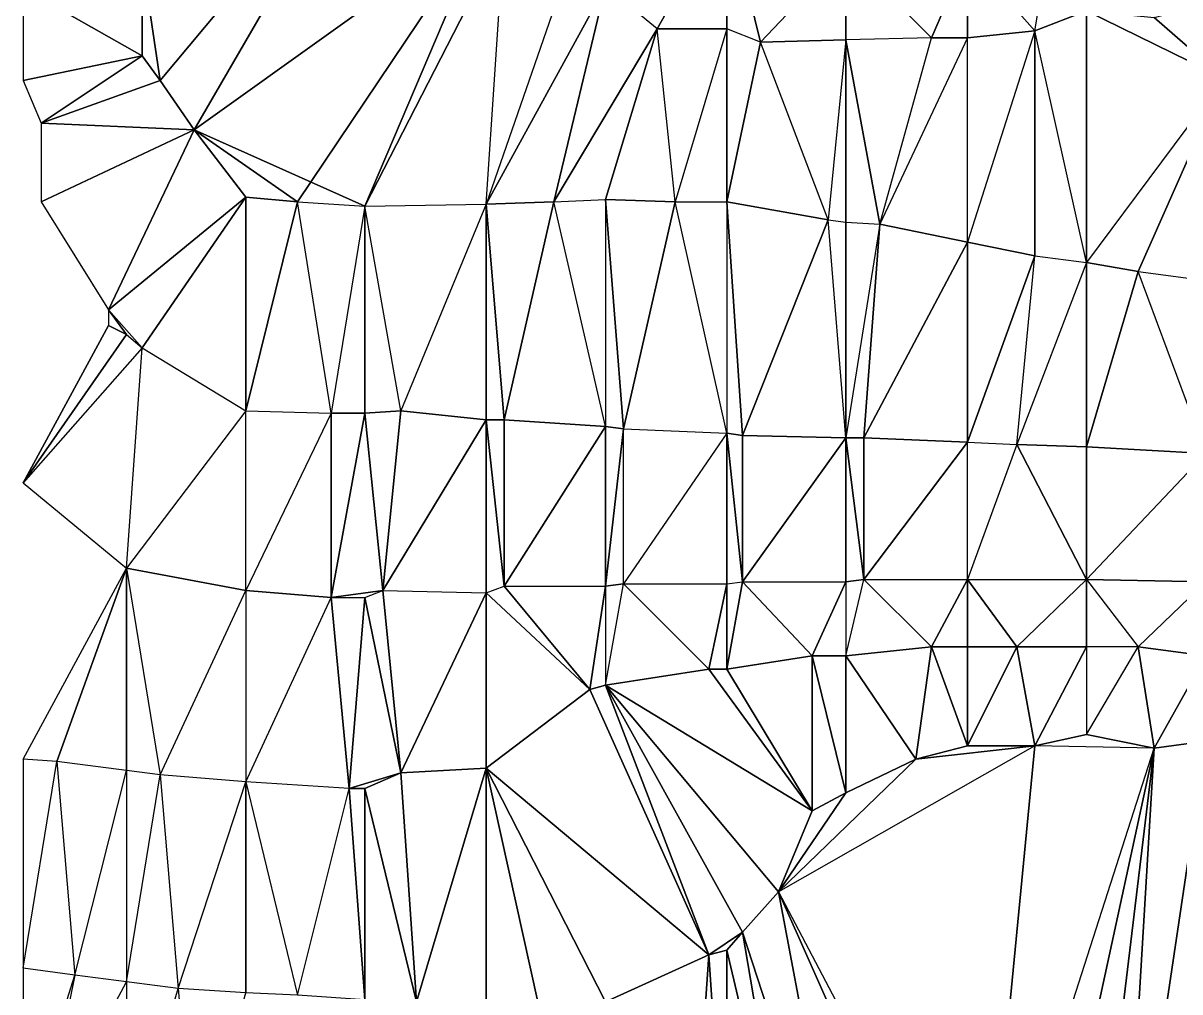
# Model space of a CAD drawing. Header units: metres. Extents: x 121.06818 to 121.07159, y 3.17836 to 3.18313.
# Drawn here: x 121.068184 to 121.068698, y 3.180448 to 3.18088 of the extents above; entities that cross this region are included whole.
import ezdxf

# ---------------------------------------------------------------- set-up
doc = ezdxf.new("R2010")
doc.units = ezdxf.units.M

msp = doc.modelspace()

# ---------------------------------------------------------------- linework, layer by layer
at = {"layer": 'DELAUNEY11143', "color": 252}
msp.add_3dface([(121.068718, 3.180296, 0.01017), (121.068672, 3.180304, 0.01017), (121.06871, 3.18056, 0.01018)], dxfattribs=at)
at = {"layer": 'DELAUNEY11219', "color": 252}
msp.add_3dface([(121.068634, 3.180312, 0.01017), (121.068611, 3.18032, 0.01017), (121.068687, 3.180557, 0.01018)], dxfattribs=at)
at = {"layer": 'DELAUNEY11289', "color": 252}
msp.add_3dface([(121.068596, 3.180322, 0.01017), (121.06855, 3.180334, 0.01017), (121.06852, 3.180493, 0.01018)], dxfattribs=at)
at = {"layer": 'DELAUNEY11299', "color": 252}
msp.add_3dface([(121.06855, 3.180334, 0.01017), (121.068527, 3.18034, 0.01017), (121.068504, 3.180475, 0.01018)], dxfattribs=at)
at = {"layer": 'DELAUNEY11346', "color": 252}
msp.add_3dface([(121.068527, 3.18034, 0.01017), (121.068497, 3.180345, 0.01017), (121.068497, 3.180467, 0.01018)], dxfattribs=at)
at = {"layer": 'DELAUNEY11347', "color": 252}
msp.add_3dface([(121.068657, 3.180307, 0.01017), (121.068634, 3.180312, 0.01017), (121.068687, 3.180557, 0.01018)], dxfattribs=at)
at = {"layer": 'DELAUNEY11360', "color": 252}
msp.add_3dface([(121.068497, 3.180345, 0.01017), (121.068481, 3.180348, 0.01017), (121.068489, 3.180465, 0.01018)], dxfattribs=at)
at = {"layer": 'DELAUNEY11361', "color": 252}
msp.add_3dface([(121.068672, 3.180304, 0.01017), (121.068657, 3.180307, 0.01017), (121.068687, 3.180557, 0.01018)], dxfattribs=at)
at = {"layer": 'DELAUNEY11550', "color": 252}
msp.add_3dface([(121.06826, 3.180366, 0.01017), (121.06823, 3.180371, 0.01017), (121.068253, 3.18045, 0.01018)], dxfattribs=at)
at = {"layer": 'DELAUNEY11612', "color": 252}
msp.add_3dface([(121.06823, 3.180371, 0.01017), (121.068192, 3.180382, 0.01017), (121.06823, 3.180453, 0.01018)], dxfattribs=at)
at = {"layer": 'DELAUNEY11626', "color": 252}
msp.add_3dface([(121.068192, 3.180382, 0.01017), (121.068184, 3.180383, 0.01017), (121.068207, 3.180456, 0.01018)], dxfattribs=at)
at = {"layer": 'DELAUNEY11739', "color": 252}
msp.add_3dface([(121.068611, 3.18032, 0.01017), (121.068596, 3.180322, 0.01017), (121.06852, 3.180493, 0.01018)], dxfattribs=at)
at = {"layer": 'DELAUNEY11809', "color": 252}
msp.add_3dface([(121.068481, 3.180348, 0.01017), (121.068443, 3.180444, 0.01018), (121.068489, 3.180465, 0.01018)], dxfattribs=at)
at = {"layer": 'DELAUNEY11828', "color": 252}
msp.add_3dface([(121.068443, 3.180444, 0.01018), (121.068413, 3.180444, 0.01018), (121.06839, 3.180548, 0.01019)], dxfattribs=at)
at = {"layer": 'DELAUNEY11848', "color": 252}
msp.add_3dface([(121.06839, 3.180443, 0.01018), (121.068359, 3.180444, 0.01018), (121.06839, 3.180548, 0.01019)], dxfattribs=at)
at = {"layer": 'DELAUNEY11849', "color": 252}
msp.add_3dface([(121.068413, 3.180444, 0.01018), (121.06839, 3.180443, 0.01018), (121.06839, 3.180548, 0.01019)], dxfattribs=at)
at = {"layer": 'DELAUNEY11866', "color": 252}
msp.add_3dface([(121.06826, 3.180366, 0.01017), (121.068283, 3.180448, 0.01018), (121.068253, 3.18045, 0.01018)], dxfattribs=at)
at = {"layer": 'DELAUNEY11867', "color": 252}
msp.add_3dface([(121.068336, 3.180445, 0.01018), (121.068306, 3.180447, 0.01018), (121.068329, 3.180539, 0.01019)], dxfattribs=at)
at = {"layer": 'DELAUNEY11868', "color": 252}
msp.add_3dface([(121.068359, 3.180444, 0.01018), (121.068336, 3.180445, 0.01018), (121.068336, 3.180539, 0.01019)], dxfattribs=at)
at = {"layer": 'DELAUNEY11869', "color": 252}
msp.add_3dface([(121.068497, 3.180345, 0.01017), (121.068489, 3.180465, 0.01018), (121.068497, 3.180467, 0.01018)], dxfattribs=at)
at = {"layer": 'DELAUNEY11870', "color": 252}
msp.add_3dface([(121.068527, 3.18034, 0.01017), (121.068497, 3.180467, 0.01018), (121.068504, 3.180475, 0.01018)], dxfattribs=at)
at = {"layer": 'DELAUNEY11889', "color": 252}
msp.add_3dface([(121.06823, 3.180371, 0.01017), (121.068253, 3.18045, 0.01018), (121.06823, 3.180453, 0.01018)], dxfattribs=at)
at = {"layer": 'DELAUNEY11890', "color": 252}
msp.add_3dface([(121.068306, 3.180447, 0.01018), (121.068283, 3.180448, 0.01018), (121.068283, 3.180542, 0.01019)], dxfattribs=at)
at = {"layer": 'DELAUNEY11891', "color": 252}
msp.add_3dface([(121.068489, 3.180465, 0.01018), (121.068443, 3.180444, 0.01018), (121.06839, 3.180548, 0.01019)], dxfattribs=at)
at = {"layer": 'DELAUNEY11892', "color": 252}
msp.add_3dface([(121.068497, 3.180467, 0.01018), (121.068489, 3.180465, 0.01018), (121.068504, 3.180475, 0.01018)], dxfattribs=at)
at = {"layer": 'DELAUNEY11908', "color": 252}
msp.add_3dface([(121.068283, 3.180448, 0.01018), (121.068253, 3.18045, 0.01018), (121.068283, 3.180542, 0.01019)], dxfattribs=at)
at = {"layer": 'DELAUNEY11924', "color": 252}
msp.add_3dface([(121.068192, 3.180382, 0.01017), (121.06823, 3.180453, 0.01018), (121.068207, 3.180456, 0.01018)], dxfattribs=at)
at = {"layer": 'DELAUNEY11935', "color": 252}
msp.add_3dface([(121.068253, 3.18045, 0.01018), (121.06823, 3.180453, 0.01018), (121.068245, 3.180545, 0.01019)], dxfattribs=at)
at = {"layer": 'DELAUNEY11936', "color": 252}
msp.add_3dface([(121.06855, 3.180334, 0.01017), (121.068504, 3.180475, 0.01018), (121.06852, 3.180493, 0.01018)], dxfattribs=at)
at = {"layer": 'DELAUNEY11949', "color": 252}
msp.add_3dface([(121.06823, 3.180453, 0.01018), (121.068207, 3.180456, 0.01018), (121.06823, 3.180547, 0.01019)], dxfattribs=at)
at = {"layer": 'DELAUNEY11963', "color": 252}
msp.add_3dface([(121.068184, 3.180383, 0.01017), (121.068207, 3.180456, 0.01018), (121.068184, 3.180459, 0.01018)], dxfattribs=at)
at = {"layer": 'DELAUNEY11995', "color": 252}
msp.add_3dface([(121.068207, 3.180456, 0.01018), (121.068184, 3.180459, 0.01018), (121.068199, 3.180551, 0.01019)], dxfattribs=at)
at = {"layer": 'DELAUNEY11996', "color": 252}
msp.add_3dface([(121.06852, 3.180493, 0.01018), (121.068504, 3.180475, 0.01018), (121.068443, 3.180585, 0.01019)], dxfattribs=at)
at = {"layer": 'DELAUNEY12016', "color": 252}
msp.add_3dface([(121.068672, 3.180304, 0.01017), (121.068687, 3.180557, 0.01018), (121.06871, 3.18056, 0.01018)], dxfattribs=at)
at = {"layer": 'DELAUNEY12028', "color": 252}
msp.add_3dface([(121.06871, 3.18056, 0.01018), (121.068687, 3.180557, 0.01018), (121.06871, 3.180598, 0.01019)], dxfattribs=at)
at = {"layer": 'DELAUNEY12043', "color": 252}
msp.add_3dface([(121.068611, 3.18032, 0.01017), (121.068687, 3.180557, 0.01018), (121.068634, 3.180558, 0.01018)], dxfattribs=at)
at = {"layer": 'DELAUNEY12060', "color": 252}
msp.add_3dface([(121.068611, 3.18032, 0.01017), (121.068634, 3.180558, 0.01018), (121.06852, 3.180493, 0.01018)], dxfattribs=at)
at = {"layer": 'DELAUNEY12070', "color": 252}
msp.add_3dface([(121.068687, 3.180557, 0.01018), (121.068634, 3.180558, 0.01018), (121.068657, 3.180563, 0.01018)], dxfattribs=at)
at = {"layer": 'DELAUNEY12083', "color": 252}
msp.add_3dface([(121.068634, 3.180558, 0.01018), (121.06852, 3.180493, 0.01018), (121.068581, 3.180552, 0.01018)], dxfattribs=at)
at = {"layer": 'DELAUNEY12147', "color": 252}
msp.add_3dface([(121.068581, 3.180552, 0.01018), (121.06852, 3.180493, 0.01018), (121.06855, 3.180537, 0.01018)], dxfattribs=at)
at = {"layer": 'DELAUNEY12160', "color": 252}
msp.add_3dface([(121.068634, 3.180558, 0.01018), (121.068581, 3.180552, 0.01018), (121.068604, 3.180558, 0.01018)], dxfattribs=at)
at = {"layer": 'DELAUNEY12179', "color": 252}
msp.add_3dface([(121.068604, 3.180558, 0.01018), (121.068581, 3.180552, 0.01018), (121.068588, 3.180602, 0.01019)], dxfattribs=at)
at = {"layer": 'DELAUNEY12199', "color": 252}
msp.add_3dface([(121.068634, 3.180558, 0.01018), (121.068604, 3.180558, 0.01018), (121.068626, 3.180602, 0.01019)], dxfattribs=at)
at = {"layer": 'DELAUNEY12257', "color": 252}
msp.add_3dface([(121.06855, 3.180537, 0.01018), (121.06852, 3.180493, 0.01018), (121.068535, 3.180529, 0.01018)], dxfattribs=at)
at = {"layer": 'DELAUNEY12272', "color": 252}
msp.add_3dface([(121.068581, 3.180552, 0.01018), (121.06855, 3.180537, 0.01018), (121.06855, 3.180598, 0.01019)], dxfattribs=at)
at = {"layer": 'DELAUNEY12313', "color": 252}
msp.add_3dface([(121.068504, 3.180475, 0.01018), (121.068489, 3.180465, 0.01018), (121.068443, 3.180585, 0.01019)], dxfattribs=at)
at = {"layer": 'DELAUNEY12367', "color": 252}
msp.add_3dface([(121.068306, 3.180447, 0.01018), (121.068329, 3.180539, 0.01019), (121.068283, 3.180542, 0.01019)], dxfattribs=at)
at = {"layer": 'DELAUNEY12368', "color": 252}
msp.add_3dface([(121.068336, 3.180445, 0.01018), (121.068329, 3.180539, 0.01019), (121.068336, 3.180539, 0.01019)], dxfattribs=at)
at = {"layer": 'DELAUNEY12369', "color": 252}
msp.add_3dface([(121.068359, 3.180444, 0.01018), (121.068336, 3.180539, 0.01019), (121.068352, 3.180546, 0.01019)], dxfattribs=at)
at = {"layer": 'DELAUNEY12378', "color": 252}
msp.add_3dface([(121.068336, 3.180539, 0.01019), (121.068329, 3.180539, 0.01019), (121.068352, 3.180546, 0.01019)], dxfattribs=at)
at = {"layer": 'DELAUNEY12388', "color": 252}
msp.add_3dface([(121.068253, 3.18045, 0.01018), (121.068283, 3.180542, 0.01019), (121.068245, 3.180545, 0.01019)], dxfattribs=at)
at = {"layer": 'DELAUNEY12389', "color": 252}
msp.add_3dface([(121.068359, 3.180444, 0.01018), (121.068352, 3.180546, 0.01019), (121.06839, 3.180548, 0.01019)], dxfattribs=at)
at = {"layer": 'DELAUNEY12390', "color": 252}
msp.add_3dface([(121.068535, 3.180529, 0.01018), (121.06852, 3.180493, 0.01018), (121.068443, 3.180585, 0.01019)], dxfattribs=at)
at = {"layer": 'DELAUNEY12404', "color": 252}
msp.add_3dface([(121.06823, 3.180453, 0.01018), (121.068245, 3.180545, 0.01019), (121.06823, 3.180547, 0.01019)], dxfattribs=at)
at = {"layer": 'DELAUNEY12405', "color": 252}
msp.add_3dface([(121.068329, 3.180539, 0.01019), (121.068283, 3.180542, 0.01019), (121.068321, 3.180624, 0.0102)], dxfattribs=at)
at = {"layer": 'DELAUNEY12406', "color": 252}
msp.add_3dface([(121.06839, 3.180548, 0.01019), (121.068352, 3.180546, 0.01019), (121.06839, 3.180626, 0.0102)], dxfattribs=at)
at = {"layer": 'DELAUNEY12407', "color": 252}
msp.add_3dface([(121.06855, 3.180537, 0.01018), (121.068535, 3.180529, 0.01018), (121.068535, 3.180598, 0.01019)], dxfattribs=at)
at = {"layer": 'DELAUNEY12418', "color": 252}
msp.add_3dface([(121.068207, 3.180456, 0.01018), (121.06823, 3.180547, 0.01019), (121.068199, 3.180551, 0.01019)], dxfattribs=at)
at = {"layer": 'DELAUNEY12419', "color": 252}
msp.add_3dface([(121.068283, 3.180542, 0.01019), (121.068245, 3.180545, 0.01019), (121.068283, 3.180627, 0.0102)], dxfattribs=at)
at = {"layer": 'DELAUNEY12420', "color": 252}
msp.add_3dface([(121.068657, 3.180563, 0.01018), (121.068634, 3.180558, 0.01018), (121.068657, 3.180602, 0.01019)], dxfattribs=at)
at = {"layer": 'DELAUNEY12438', "color": 252}
msp.add_3dface([(121.068184, 3.180459, 0.01018), (121.068199, 3.180551, 0.01019), (121.068184, 3.180552, 0.01019)], dxfattribs=at)
at = {"layer": 'DELAUNEY12439', "color": 252}
msp.add_3dface([(121.068245, 3.180545, 0.01019), (121.06823, 3.180547, 0.01019), (121.06823, 3.180637, 0.0102)], dxfattribs=at)
at = {"layer": 'DELAUNEY12440', "color": 252}
msp.add_3dface([(121.068687, 3.180557, 0.01018), (121.068657, 3.180563, 0.01018), (121.06868, 3.180602, 0.01019)], dxfattribs=at)
at = {"layer": 'DELAUNEY12454', "color": 252}
msp.add_3dface([(121.06823, 3.180547, 0.01019), (121.068199, 3.180551, 0.01019), (121.06823, 3.180637, 0.0102)], dxfattribs=at)
at = {"layer": 'DELAUNEY12467', "color": 252}
msp.add_3dface([(121.068199, 3.180551, 0.01019), (121.068184, 3.180552, 0.01019), (121.06823, 3.180637, 0.0102)], dxfattribs=at)
at = {"layer": 'DELAUNEY12483', "color": 252}
msp.add_3dface([(121.068489, 3.180465, 0.01018), (121.06839, 3.180548, 0.01019), (121.068436, 3.180583, 0.01019)], dxfattribs=at)
at = {"layer": 'DELAUNEY12532', "color": 252}
msp.add_3dface([(121.068436, 3.180583, 0.01019), (121.06839, 3.180548, 0.01019), (121.06839, 3.180626, 0.0102)], dxfattribs=at)
at = {"layer": 'DELAUNEY12533', "color": 252}
msp.add_3dface([(121.068489, 3.180465, 0.01018), (121.068436, 3.180583, 0.01019), (121.068443, 3.180585, 0.01019)], dxfattribs=at)
at = {"layer": 'DELAUNEY12578', "color": 252}
msp.add_3dface([(121.068443, 3.180585, 0.01019), (121.068436, 3.180583, 0.01019), (121.068443, 3.180629, 0.0102)], dxfattribs=at)
at = {"layer": 'DELAUNEY12620', "color": 252}
msp.add_3dface([(121.068535, 3.180529, 0.01018), (121.068443, 3.180585, 0.01019), (121.068489, 3.180592, 0.01019)], dxfattribs=at)
at = {"layer": 'DELAUNEY12621', "color": 252}
msp.add_3dface([(121.068489, 3.180592, 0.01019), (121.068443, 3.180585, 0.01019), (121.068451, 3.18063, 0.0102)], dxfattribs=at)
at = {"layer": 'DELAUNEY12622', "color": 252}
msp.add_3dface([(121.068535, 3.180529, 0.01018), (121.068489, 3.180592, 0.01019), (121.068497, 3.180592, 0.01019)], dxfattribs=at)
at = {"layer": 'DELAUNEY12700', "color": 252}
msp.add_3dface([(121.068497, 3.180592, 0.01019), (121.068489, 3.180592, 0.01019), (121.068497, 3.18063, 0.0102)], dxfattribs=at)
at = {"layer": 'DELAUNEY12701', "color": 252}
msp.add_3dface([(121.068535, 3.180529, 0.01018), (121.068497, 3.180592, 0.01019), (121.068535, 3.180598, 0.01019)], dxfattribs=at)
at = {"layer": 'DELAUNEY12803', "color": 252}
msp.add_3dface([(121.068535, 3.180598, 0.01019), (121.068497, 3.180592, 0.01019), (121.068504, 3.180631, 0.0102)], dxfattribs=at)
at = {"layer": 'DELAUNEY12804', "color": 252}
msp.add_3dface([(121.06855, 3.180537, 0.01018), (121.068535, 3.180598, 0.01019), (121.06855, 3.180598, 0.01019)], dxfattribs=at)
at = {"layer": 'DELAUNEY12819', "color": 252}
msp.add_3dface([(121.068352, 3.180546, 0.01019), (121.068329, 3.180539, 0.01019), (121.068336, 3.180624, 0.0102)], dxfattribs=at)
at = {"layer": 'DELAUNEY12838', "color": 252}
msp.add_3dface([(121.06855, 3.180598, 0.01019), (121.068535, 3.180598, 0.01019), (121.06855, 3.180631, 0.0102)], dxfattribs=at)
at = {"layer": 'DELAUNEY12839', "color": 252}
msp.add_3dface([(121.068581, 3.180552, 0.01018), (121.06855, 3.180598, 0.01019), (121.068588, 3.180602, 0.01019)], dxfattribs=at)
at = {"layer": 'DELAUNEY12887', "color": 252}
msp.add_3dface([(121.068604, 3.180558, 0.01018), (121.068588, 3.180602, 0.01019), (121.068604, 3.180602, 0.01019)], dxfattribs=at)
at = {"layer": 'DELAUNEY12901', "color": 252}
msp.add_3dface([(121.068283, 3.180542, 0.01019), (121.068321, 3.180624, 0.0102), (121.068283, 3.180627, 0.0102)], dxfattribs=at)
at = {"layer": 'DELAUNEY12902', "color": 252}
msp.add_3dface([(121.068329, 3.180539, 0.01019), (121.068321, 3.180624, 0.0102), (121.068336, 3.180624, 0.0102)], dxfattribs=at)
at = {"layer": 'DELAUNEY12903', "color": 252}
msp.add_3dface([(121.068604, 3.180558, 0.01018), (121.068604, 3.180602, 0.01019), (121.068626, 3.180602, 0.01019)], dxfattribs=at)
at = {"layer": 'DELAUNEY12904', "color": 252}
msp.add_3dface([(121.068634, 3.180558, 0.01018), (121.068626, 3.180602, 0.01019), (121.068657, 3.180602, 0.01019)], dxfattribs=at)
at = {"layer": 'DELAUNEY12905', "color": 252}
msp.add_3dface([(121.068657, 3.180563, 0.01018), (121.06868, 3.180602, 0.01019), (121.068657, 3.180602, 0.01019)], dxfattribs=at)
at = {"layer": 'DELAUNEY12906', "color": 252}
msp.add_3dface([(121.068687, 3.180557, 0.01018), (121.06868, 3.180602, 0.01019), (121.06871, 3.180598, 0.01019)], dxfattribs=at)
at = {"layer": 'DELAUNEY12921', "color": 252}
msp.add_3dface([(121.068352, 3.180546, 0.01019), (121.068336, 3.180624, 0.0102), (121.068344, 3.180627, 0.0102)], dxfattribs=at)
at = {"layer": 'DELAUNEY12922', "color": 252}
msp.add_3dface([(121.068588, 3.180602, 0.01019), (121.06855, 3.180598, 0.01019), (121.068558, 3.180632, 0.0102)], dxfattribs=at)
at = {"layer": 'DELAUNEY12923', "color": 252}
msp.add_3dface([(121.068604, 3.180602, 0.01019), (121.068588, 3.180602, 0.01019), (121.068604, 3.180632, 0.0102)], dxfattribs=at)
at = {"layer": 'DELAUNEY12924', "color": 252}
msp.add_3dface([(121.068626, 3.180602, 0.01019), (121.068604, 3.180602, 0.01019), (121.068604, 3.180632, 0.0102)], dxfattribs=at)
at = {"layer": 'DELAUNEY12935', "color": 252}
msp.add_3dface([(121.068245, 3.180545, 0.01019), (121.068283, 3.180627, 0.0102), (121.06823, 3.180637, 0.0102)], dxfattribs=at)
at = {"layer": 'DELAUNEY12936', "color": 252}
msp.add_3dface([(121.068321, 3.180624, 0.0102), (121.068336, 3.180624, 0.0102), (121.068344, 3.180627, 0.0102)], dxfattribs=at)
at = {"layer": 'DELAUNEY12937', "color": 252}
msp.add_3dface([(121.068657, 3.180602, 0.01019), (121.068626, 3.180602, 0.01019), (121.068657, 3.180632, 0.0102)], dxfattribs=at)
at = {"layer": 'DELAUNEY12938', "color": 252}
msp.add_3dface([(121.06868, 3.180602, 0.01019), (121.068657, 3.180602, 0.01019), (121.068657, 3.180632, 0.0102)], dxfattribs=at)
at = {"layer": 'DELAUNEY12939', "color": 252}
msp.add_3dface([(121.06871, 3.180598, 0.01019), (121.06868, 3.180602, 0.01019), (121.06871, 3.180631, 0.0102)], dxfattribs=at)
at = {"layer": 'DELAUNEY12957', "color": 252}
msp.add_3dface([(121.068283, 3.180627, 0.0102), (121.068321, 3.180624, 0.0102), (121.068321, 3.180706, 0.01021)], dxfattribs=at)
at = {"layer": 'DELAUNEY12958', "color": 252}
msp.add_3dface([(121.068352, 3.180546, 0.01019), (121.068344, 3.180627, 0.0102), (121.06839, 3.180626, 0.0102)], dxfattribs=at)
at = {"layer": 'DELAUNEY12975', "color": 252}
msp.add_3dface([(121.068436, 3.180583, 0.01019), (121.06839, 3.180626, 0.0102), (121.068398, 3.180629, 0.0102)], dxfattribs=at)
at = {"layer": 'DELAUNEY12992', "color": 252}
msp.add_3dface([(121.068344, 3.180627, 0.0102), (121.06839, 3.180626, 0.0102), (121.06839, 3.180703, 0.01021)], dxfattribs=at)
at = {"layer": 'DELAUNEY13019', "color": 252}
msp.add_3dface([(121.06823, 3.180637, 0.0102), (121.068283, 3.180627, 0.0102), (121.068283, 3.180707, 0.01021)], dxfattribs=at)
at = {"layer": 'DELAUNEY13020', "color": 252}
msp.add_3dface([(121.06839, 3.180626, 0.0102), (121.068398, 3.180629, 0.0102), (121.06839, 3.180703, 0.01021)], dxfattribs=at)
at = {"layer": 'DELAUNEY13021', "color": 252}
msp.add_3dface([(121.068436, 3.180583, 0.01019), (121.068398, 3.180629, 0.0102), (121.068443, 3.180629, 0.0102)], dxfattribs=at)
at = {"layer": 'DELAUNEY13069', "color": 252}
msp.add_3dface([(121.068443, 3.180585, 0.01019), (121.068451, 3.18063, 0.0102), (121.068443, 3.180629, 0.0102)], dxfattribs=at)
at = {"layer": 'DELAUNEY13070', "color": 252}
msp.add_3dface([(121.068489, 3.180592, 0.01019), (121.068451, 3.18063, 0.0102), (121.068497, 3.18063, 0.0102)], dxfattribs=at)
at = {"layer": 'DELAUNEY13098', "color": 252}
msp.add_3dface([(121.068398, 3.180629, 0.0102), (121.068443, 3.180629, 0.0102), (121.068443, 3.1807, 0.01021)], dxfattribs=at)
at = {"layer": 'DELAUNEY13099', "color": 252}
msp.add_3dface([(121.068443, 3.180629, 0.0102), (121.068451, 3.18063, 0.0102), (121.068451, 3.180699, 0.01021)], dxfattribs=at)
at = {"layer": 'DELAUNEY13100', "color": 252}
msp.add_3dface([(121.068497, 3.180592, 0.01019), (121.068497, 3.18063, 0.0102), (121.068504, 3.180631, 0.0102)], dxfattribs=at)
at = {"layer": 'DELAUNEY13101', "color": 252}
msp.add_3dface([(121.068535, 3.180598, 0.01019), (121.068504, 3.180631, 0.0102), (121.06855, 3.180631, 0.0102)], dxfattribs=at)
at = {"layer": 'DELAUNEY13118', "color": 252}
msp.add_3dface([(121.068497, 3.18063, 0.0102), (121.068504, 3.180631, 0.0102), (121.068497, 3.180697, 0.01021)], dxfattribs=at)
at = {"layer": 'DELAUNEY13119', "color": 252}
msp.add_3dface([(121.06855, 3.180598, 0.01019), (121.068558, 3.180632, 0.0102), (121.06855, 3.180631, 0.0102)], dxfattribs=at)
at = {"layer": 'DELAUNEY13120', "color": 252}
msp.add_3dface([(121.068588, 3.180602, 0.01019), (121.068558, 3.180632, 0.0102), (121.068604, 3.180632, 0.0102)], dxfattribs=at)
at = {"layer": 'DELAUNEY13136', "color": 252}
msp.add_3dface([(121.06868, 3.180602, 0.01019), (121.06871, 3.180631, 0.0102), (121.068657, 3.180632, 0.0102)], dxfattribs=at)
at = {"layer": 'DELAUNEY13147', "color": 252}
msp.add_3dface([(121.068451, 3.18063, 0.0102), (121.068497, 3.18063, 0.0102), (121.068497, 3.180697, 0.01021)], dxfattribs=at)
at = {"layer": 'DELAUNEY13148', "color": 252}
msp.add_3dface([(121.06855, 3.180631, 0.0102), (121.068558, 3.180632, 0.0102), (121.06855, 3.180695, 0.01021)], dxfattribs=at)
at = {"layer": 'DELAUNEY13149', "color": 252}
msp.add_3dface([(121.068626, 3.180602, 0.01019), (121.068604, 3.180632, 0.0102), (121.068657, 3.180632, 0.0102)], dxfattribs=at)
at = {"layer": 'DELAUNEY13157', "color": 252}
msp.add_3dface([(121.068184, 3.180675, 0.0102), (121.06823, 3.180637, 0.0102), (121.068237, 3.180735, 0.01021)], dxfattribs=at)
at = {"layer": 'DELAUNEY13189', "color": 252}
msp.add_3dface([(121.068504, 3.180631, 0.0102), (121.06855, 3.180631, 0.0102), (121.06855, 3.180695, 0.01021)], dxfattribs=at)
at = {"layer": 'DELAUNEY13190', "color": 252}
msp.add_3dface([(121.068558, 3.180632, 0.0102), (121.068604, 3.180632, 0.0102), (121.068604, 3.180693, 0.01021)], dxfattribs=at)
at = {"layer": 'DELAUNEY13228', "color": 252}
msp.add_3dface([(121.068657, 3.180632, 0.0102), (121.06871, 3.180631, 0.0102), (121.06871, 3.180688, 0.01021)], dxfattribs=at)
at = {"layer": 'DELAUNEY13238', "color": 252}
msp.add_3dface([(121.068604, 3.180632, 0.0102), (121.068657, 3.180632, 0.0102), (121.068626, 3.180692, 0.01021)], dxfattribs=at)
at = {"layer": 'DELAUNEY13328', "color": 252}
msp.add_3dface([(121.068321, 3.180624, 0.0102), (121.068344, 3.180627, 0.0102), (121.068336, 3.180706, 0.01021)], dxfattribs=at)
at = {"layer": 'DELAUNEY13373', "color": 252}
msp.add_3dface([(121.068626, 3.180692, 0.01021), (121.068604, 3.180632, 0.0102), (121.068604, 3.180693, 0.01021)], dxfattribs=at)
at = {"layer": 'DELAUNEY13380', "color": 252}
msp.add_3dface([(121.068626, 3.180692, 0.01021), (121.068657, 3.180632, 0.0102), (121.068657, 3.180691, 0.01021)], dxfattribs=at)
at = {"layer": 'DELAUNEY13392', "color": 252}
msp.add_3dface([(121.068657, 3.180691, 0.01021), (121.068657, 3.180632, 0.0102), (121.06871, 3.180688, 0.01021)], dxfattribs=at)
at = {"layer": 'DELAUNEY13405', "color": 252}
msp.add_3dface([(121.068497, 3.180697, 0.01021), (121.068451, 3.18063, 0.0102), (121.068451, 3.180699, 0.01021)], dxfattribs=at)
at = {"layer": 'DELAUNEY13406', "color": 252}
msp.add_3dface([(121.068497, 3.180697, 0.01021), (121.068504, 3.180631, 0.0102), (121.068504, 3.180696, 0.01021)], dxfattribs=at)
at = {"layer": 'DELAUNEY13407', "color": 252}
msp.add_3dface([(121.068504, 3.180696, 0.01021), (121.068504, 3.180631, 0.0102), (121.06855, 3.180695, 0.01021)], dxfattribs=at)
at = {"layer": 'DELAUNEY13408', "color": 252}
msp.add_3dface([(121.06855, 3.180695, 0.01021), (121.068558, 3.180632, 0.0102), (121.068558, 3.180695, 0.01021)], dxfattribs=at)
at = {"layer": 'DELAUNEY13409', "color": 252}
msp.add_3dface([(121.068558, 3.180695, 0.01021), (121.068558, 3.180632, 0.0102), (121.068604, 3.180693, 0.01021)], dxfattribs=at)
at = {"layer": 'DELAUNEY13410', "color": 252}
msp.add_3dface([(121.068626, 3.180692, 0.01021), (121.068657, 3.180691, 0.01021), (121.068657, 3.180773, 0.01022)], dxfattribs=at)
at = {"layer": 'DELAUNEY13411', "color": 252}
msp.add_3dface([(121.068657, 3.180691, 0.01021), (121.06871, 3.180688, 0.01021), (121.06868, 3.180769, 0.01022)], dxfattribs=at)
at = {"layer": 'DELAUNEY13421', "color": 252}
msp.add_3dface([(121.068321, 3.180706, 0.01021), (121.068283, 3.180627, 0.0102), (121.068283, 3.180707, 0.01021)], dxfattribs=at)
at = {"layer": 'DELAUNEY13422', "color": 252}
msp.add_3dface([(121.068321, 3.180706, 0.01021), (121.068321, 3.180624, 0.0102), (121.068336, 3.180706, 0.01021)], dxfattribs=at)
at = {"layer": 'DELAUNEY13423', "color": 252}
msp.add_3dface([(121.068336, 3.180706, 0.01021), (121.068344, 3.180627, 0.0102), (121.068352, 3.180707, 0.01021)], dxfattribs=at)
at = {"layer": 'DELAUNEY13424', "color": 252}
msp.add_3dface([(121.068352, 3.180707, 0.01021), (121.068344, 3.180627, 0.0102), (121.06839, 3.180703, 0.01021)], dxfattribs=at)
at = {"layer": 'DELAUNEY13425', "color": 252}
msp.add_3dface([(121.06839, 3.180703, 0.01021), (121.068398, 3.180629, 0.0102), (121.068398, 3.180703, 0.01021)], dxfattribs=at)
at = {"layer": 'DELAUNEY13426', "color": 252}
msp.add_3dface([(121.068398, 3.180703, 0.01021), (121.068398, 3.180629, 0.0102), (121.068443, 3.1807, 0.01021)], dxfattribs=at)
at = {"layer": 'DELAUNEY13427', "color": 252}
msp.add_3dface([(121.068443, 3.1807, 0.01021), (121.068443, 3.180629, 0.0102), (121.068451, 3.180699, 0.01021)], dxfattribs=at)
at = {"layer": 'DELAUNEY13428', "color": 252}
msp.add_3dface([(121.068497, 3.180697, 0.01021), (121.068504, 3.180696, 0.01021), (121.068497, 3.1808, 0.01022)], dxfattribs=at)
at = {"layer": 'DELAUNEY13429', "color": 252}
msp.add_3dface([(121.068504, 3.180696, 0.01021), (121.06855, 3.180695, 0.01021), (121.068542, 3.180792, 0.01022)], dxfattribs=at)
at = {"layer": 'DELAUNEY13430', "color": 252}
msp.add_3dface([(121.06855, 3.180695, 0.01021), (121.068558, 3.180695, 0.01021), (121.068565, 3.18079, 0.01022)], dxfattribs=at)
at = {"layer": 'DELAUNEY13431', "color": 252}
msp.add_3dface([(121.068558, 3.180695, 0.01021), (121.068604, 3.180693, 0.01021), (121.068604, 3.180782, 0.01022)], dxfattribs=at)
at = {"layer": 'DELAUNEY13432', "color": 252}
msp.add_3dface([(121.068604, 3.180693, 0.01021), (121.068626, 3.180692, 0.01021), (121.068634, 3.180776, 0.01022)], dxfattribs=at)
at = {"layer": 'DELAUNEY13445', "color": 252}
msp.add_3dface([(121.068283, 3.180707, 0.01021), (121.06823, 3.180637, 0.0102), (121.068237, 3.180735, 0.01021)], dxfattribs=at)
at = {"layer": 'DELAUNEY13446', "color": 252}
msp.add_3dface([(121.068321, 3.180706, 0.01021), (121.068336, 3.180706, 0.01021), (121.068336, 3.180798, 0.01022)], dxfattribs=at)
at = {"layer": 'DELAUNEY13447', "color": 252}
msp.add_3dface([(121.068352, 3.180707, 0.01021), (121.06839, 3.180703, 0.01021), (121.06839, 3.180799, 0.01022)], dxfattribs=at)
at = {"layer": 'DELAUNEY13448', "color": 252}
msp.add_3dface([(121.06839, 3.180703, 0.01021), (121.068398, 3.180703, 0.01021), (121.06839, 3.180799, 0.01022)], dxfattribs=at)
at = {"layer": 'DELAUNEY13449', "color": 252}
msp.add_3dface([(121.068398, 3.180703, 0.01021), (121.068443, 3.1807, 0.01021), (121.06842, 3.1808, 0.01022)], dxfattribs=at)
at = {"layer": 'DELAUNEY13450', "color": 252}
msp.add_3dface([(121.068443, 3.1807, 0.01021), (121.068451, 3.180699, 0.01021), (121.068443, 3.180801, 0.01022)], dxfattribs=at)
at = {"layer": 'DELAUNEY13451', "color": 252}
msp.add_3dface([(121.068451, 3.180699, 0.01021), (121.068497, 3.180697, 0.01021), (121.068474, 3.1808, 0.01022)], dxfattribs=at)
at = {"layer": 'DELAUNEY13462', "color": 252}
msp.add_3dface([(121.068283, 3.180707, 0.01021), (121.068321, 3.180706, 0.01021), (121.068306, 3.1808, 0.01022)], dxfattribs=at)
at = {"layer": 'DELAUNEY13463', "color": 252}
msp.add_3dface([(121.068336, 3.180706, 0.01021), (121.068352, 3.180707, 0.01021), (121.068336, 3.180798, 0.01022)], dxfattribs=at)
at = {"layer": 'DELAUNEY13550', "color": 252}
msp.add_3dface([(121.068237, 3.180735, 0.01021), (121.068184, 3.180675, 0.0102), (121.06823, 3.180741, 0.01021)], dxfattribs=at)
at = {"layer": 'DELAUNEY13551', "color": 252}
msp.add_3dface([(121.068237, 3.180735, 0.01021), (121.068283, 3.180707, 0.01021), (121.068283, 3.180802, 0.01022)], dxfattribs=at)
at = {"layer": 'DELAUNEY13658', "color": 252}
msp.add_3dface([(121.068222, 3.180745, 0.01021), (121.068184, 3.180675, 0.0102), (121.06823, 3.180741, 0.01021)], dxfattribs=at)
at = {"layer": 'DELAUNEY13659', "color": 252}
msp.add_3dface([(121.06823, 3.180741, 0.01021), (121.068184, 3.180675, 0.0102), (121.068222, 3.180745, 0.01021)], dxfattribs=at)
at = {"layer": 'DELAUNEY13660', "color": 252}
msp.add_3dface([(121.06823, 3.180741, 0.01021), (121.068237, 3.180735, 0.01021), (121.068222, 3.180752, 0.01021)], dxfattribs=at)
at = {"layer": 'DELAUNEY13666', "color": 252}
msp.add_3dface([(121.068222, 3.180745, 0.01021), (121.06823, 3.180741, 0.01021), (121.068222, 3.180752, 0.01021)], dxfattribs=at)
at = {"layer": 'DELAUNEY13732', "color": 252}
msp.add_3dface([(121.068657, 3.180691, 0.01021), (121.06868, 3.180769, 0.01022), (121.068657, 3.180773, 0.01022)], dxfattribs=at)
at = {"layer": 'DELAUNEY13733', "color": 252}
msp.add_3dface([(121.06871, 3.180688, 0.01021), (121.06868, 3.180769, 0.01022), (121.06871, 3.180765, 0.01022)], dxfattribs=at)
at = {"layer": 'DELAUNEY13743', "color": 252}
msp.add_3dface([(121.06868, 3.180769, 0.01022), (121.06871, 3.180765, 0.01022), (121.068718, 3.180855, 0.01023)], dxfattribs=at)
at = {"layer": 'DELAUNEY13774', "color": 252}
msp.add_3dface([(121.068626, 3.180692, 0.01021), (121.068634, 3.180776, 0.01022), (121.068657, 3.180773, 0.01022)], dxfattribs=at)
at = {"layer": 'DELAUNEY13796', "color": 252}
msp.add_3dface([(121.068604, 3.180693, 0.01021), (121.068634, 3.180776, 0.01022), (121.068604, 3.180782, 0.01022)], dxfattribs=at)
at = {"layer": 'DELAUNEY13797', "color": 252}
msp.add_3dface([(121.068634, 3.180776, 0.01022), (121.068657, 3.180773, 0.01022), (121.068634, 3.180876, 0.01022)], dxfattribs=at)
at = {"layer": 'DELAUNEY13798', "color": 252}
msp.add_3dface([(121.068657, 3.180773, 0.01022), (121.06868, 3.180769, 0.01022), (121.068718, 3.180855, 0.01023)], dxfattribs=at)
at = {"layer": 'DELAUNEY13813', "color": 252}
msp.add_3dface([(121.068558, 3.180695, 0.01021), (121.068604, 3.180782, 0.01022), (121.068565, 3.18079, 0.01022)], dxfattribs=at)
at = {"layer": 'DELAUNEY13830', "color": 252}
msp.add_3dface([(121.068604, 3.180782, 0.01022), (121.068634, 3.180776, 0.01022), (121.068634, 3.180876, 0.01022)], dxfattribs=at)
at = {"layer": 'DELAUNEY13838', "color": 252}
msp.add_3dface([(121.068504, 3.180696, 0.01021), (121.068542, 3.180792, 0.01022), (121.068497, 3.1808, 0.01022)], dxfattribs=at)
at = {"layer": 'DELAUNEY13839', "color": 252}
msp.add_3dface([(121.06855, 3.180695, 0.01021), (121.068542, 3.180792, 0.01022), (121.06855, 3.180791, 0.01022)], dxfattribs=at)
at = {"layer": 'DELAUNEY13850', "color": 252}
msp.add_3dface([(121.06855, 3.180695, 0.01021), (121.06855, 3.180791, 0.01022), (121.068565, 3.18079, 0.01022)], dxfattribs=at)
at = {"layer": 'DELAUNEY13851', "color": 252}
msp.add_3dface([(121.068565, 3.18079, 0.01022), (121.068604, 3.180782, 0.01022), (121.068604, 3.180873, 0.01022)], dxfattribs=at)
at = {"layer": 'DELAUNEY13861', "color": 252}
msp.add_3dface([(121.068451, 3.180699, 0.01021), (121.068474, 3.1808, 0.01022), (121.068443, 3.180801, 0.01022)], dxfattribs=at)
at = {"layer": 'DELAUNEY13862', "color": 252}
msp.add_3dface([(121.068497, 3.180697, 0.01021), (121.068474, 3.1808, 0.01022), (121.068497, 3.1808, 0.01022)], dxfattribs=at)
at = {"layer": 'DELAUNEY13863', "color": 252}
msp.add_3dface([(121.068542, 3.180792, 0.01022), (121.06855, 3.180791, 0.01022), (121.06855, 3.180872, 0.01022)], dxfattribs=at)
at = {"layer": 'DELAUNEY13864', "color": 252}
msp.add_3dface([(121.06855, 3.180791, 0.01022), (121.068565, 3.18079, 0.01022), (121.06855, 3.180872, 0.01022)], dxfattribs=at)
at = {"layer": 'DELAUNEY13877', "color": 252}
msp.add_3dface([(121.068398, 3.180703, 0.01021), (121.06842, 3.1808, 0.01022), (121.06839, 3.180799, 0.01022)], dxfattribs=at)
at = {"layer": 'DELAUNEY13878', "color": 252}
msp.add_3dface([(121.068443, 3.1807, 0.01021), (121.06842, 3.1808, 0.01022), (121.068443, 3.180801, 0.01022)], dxfattribs=at)
at = {"layer": 'DELAUNEY13891', "color": 252}
msp.add_3dface([(121.068283, 3.180707, 0.01021), (121.068306, 3.1808, 0.01022), (121.068283, 3.180802, 0.01022)], dxfattribs=at)
at = {"layer": 'DELAUNEY13892', "color": 252}
msp.add_3dface([(121.068321, 3.180706, 0.01021), (121.068306, 3.1808, 0.01022), (121.068336, 3.180798, 0.01022)], dxfattribs=at)
at = {"layer": 'DELAUNEY13893', "color": 252}
msp.add_3dface([(121.068352, 3.180707, 0.01021), (121.068336, 3.180798, 0.01022), (121.06839, 3.180799, 0.01022)], dxfattribs=at)
at = {"layer": 'DELAUNEY13894', "color": 252}
msp.add_3dface([(121.06842, 3.1808, 0.01022), (121.068443, 3.180801, 0.01022), (121.068466, 3.180877, 0.01022)], dxfattribs=at)
at = {"layer": 'DELAUNEY13895', "color": 252}
msp.add_3dface([(121.068474, 3.1808, 0.01022), (121.068497, 3.1808, 0.01022), (121.068497, 3.180877, 0.01022)], dxfattribs=at)
at = {"layer": 'DELAUNEY13896', "color": 252}
msp.add_3dface([(121.068497, 3.1808, 0.01022), (121.068542, 3.180792, 0.01022), (121.068512, 3.180871, 0.01022)], dxfattribs=at)
at = {"layer": 'DELAUNEY13913', "color": 252}
msp.add_3dface([(121.06839, 3.180799, 0.01022), (121.06842, 3.1808, 0.01022), (121.068443, 3.180896, 0.01022)], dxfattribs=at)
at = {"layer": 'DELAUNEY13914', "color": 252}
msp.add_3dface([(121.068443, 3.180801, 0.01022), (121.068474, 3.1808, 0.01022), (121.068466, 3.180877, 0.01022)], dxfattribs=at)
at = {"layer": 'DELAUNEY13931', "color": 252}
msp.add_3dface([(121.068192, 3.1808, 0.01021), (121.068222, 3.180752, 0.01021), (121.06826, 3.180832, 0.01022)], dxfattribs=at)
at = {"layer": 'DELAUNEY13932', "color": 252}
msp.add_3dface([(121.068237, 3.180735, 0.01021), (121.068283, 3.180802, 0.01022), (121.068222, 3.180752, 0.01021)], dxfattribs=at)
at = {"layer": 'DELAUNEY13933', "color": 252}
msp.add_3dface([(121.068306, 3.1808, 0.01022), (121.068336, 3.180798, 0.01022), (121.06826, 3.180832, 0.01022)], dxfattribs=at)
at = {"layer": 'DELAUNEY13934', "color": 252}
msp.add_3dface([(121.068306, 3.1808, 0.01022), (121.068336, 3.180798, 0.01022), (121.06839, 3.180925, 0.01022)], dxfattribs=at)
at = {"layer": 'DELAUNEY13942', "color": 252}
msp.add_3dface([(121.068283, 3.180802, 0.01022), (121.068306, 3.1808, 0.01022), (121.06826, 3.180832, 0.01022)], dxfattribs=at)
at = {"layer": 'DELAUNEY13943', "color": 252}
msp.add_3dface([(121.068336, 3.180798, 0.01022), (121.06839, 3.180799, 0.01022), (121.068398, 3.180919, 0.01022)], dxfattribs=at)
at = {"layer": 'DELAUNEY13995', "color": 252}
msp.add_3dface([(121.068222, 3.180752, 0.01021), (121.068283, 3.180802, 0.01022), (121.06826, 3.180832, 0.01022)], dxfattribs=at)
at = {"layer": 'DELAUNEY14105', "color": 252}
msp.add_3dface([(121.068222, 3.180752, 0.01021), (121.06826, 3.180832, 0.01022), (121.068192, 3.1808, 0.01021)], dxfattribs=at)
at = {"layer": 'DELAUNEY14127', "color": 252}
msp.add_3dface([(121.068192, 3.1808, 0.01021), (121.06826, 3.180832, 0.01022), (121.068192, 3.180835, 0.01021)], dxfattribs=at)
at = {"layer": 'DELAUNEY14240', "color": 252}
msp.add_3dface([(121.068192, 3.180835, 0.01021), (121.06826, 3.180832, 0.01022), (121.068245, 3.180854, 0.01022)], dxfattribs=at)
at = {"layer": 'DELAUNEY14241', "color": 252}
msp.add_3dface([(121.068718, 3.180855, 0.01023), (121.068657, 3.180773, 0.01022), (121.068657, 3.180885, 0.01022)], dxfattribs=at)
at = {"layer": 'DELAUNEY14267', "color": 252}
msp.add_3dface([(121.068192, 3.180835, 0.01021), (121.068245, 3.180854, 0.01022), (121.068237, 3.180865, 0.01022)], dxfattribs=at)
at = {"layer": 'DELAUNEY14268', "color": 252}
msp.add_3dface([(121.068245, 3.180854, 0.01022), (121.06826, 3.180832, 0.01022), (121.068336, 3.180963, 0.01022)], dxfattribs=at)
at = {"layer": 'DELAUNEY14278', "color": 252}
msp.add_3dface([(121.068565, 3.18079, 0.01022), (121.068588, 3.180873, 0.01022), (121.068604, 3.180873, 0.01022)], dxfattribs=at)
at = {"layer": 'DELAUNEY14279', "color": 252}
msp.add_3dface([(121.068565, 3.18079, 0.01022), (121.068588, 3.180873, 0.01022), (121.06855, 3.180872, 0.01022)], dxfattribs=at)
at = {"layer": 'DELAUNEY14280', "color": 252}
msp.add_3dface([(121.068604, 3.180782, 0.01022), (121.068604, 3.180873, 0.01022), (121.068634, 3.180876, 0.01022)], dxfattribs=at)
at = {"layer": 'DELAUNEY14281', "color": 252}
msp.add_3dface([(121.068657, 3.180773, 0.01022), (121.068634, 3.180876, 0.01022), (121.068657, 3.180885, 0.01022)], dxfattribs=at)
at = {"layer": 'DELAUNEY14296', "color": 252}
msp.add_3dface([(121.068604, 3.180873, 0.01022), (121.068588, 3.180873, 0.01022), (121.068604, 3.18091, 0.01021)], dxfattribs=at)
at = {"layer": 'DELAUNEY14297', "color": 252}
msp.add_3dface([(121.068634, 3.180876, 0.01022), (121.068604, 3.180873, 0.01022), (121.068604, 3.18091, 0.01021)], dxfattribs=at)
at = {"layer": 'DELAUNEY14298', "color": 252}
msp.add_3dface([(121.068657, 3.180885, 0.01022), (121.068634, 3.180876, 0.01022), (121.068642, 3.180924, 0.01021)], dxfattribs=at)
at = {"layer": 'DELAUNEY14306', "color": 252}
msp.add_3dface([(121.068497, 3.1808, 0.01022), (121.068512, 3.180871, 0.01022), (121.068497, 3.180877, 0.01022)], dxfattribs=at)
at = {"layer": 'DELAUNEY14307', "color": 252}
msp.add_3dface([(121.068542, 3.180792, 0.01022), (121.068512, 3.180871, 0.01022), (121.06855, 3.180872, 0.01022)], dxfattribs=at)
at = {"layer": 'DELAUNEY14308', "color": 252}
msp.add_3dface([(121.068718, 3.180855, 0.01023), (121.068657, 3.180885, 0.01022), (121.068687, 3.180882, 0.01022)], dxfattribs=at)
at = {"layer": 'DELAUNEY14310', "color": 252}
msp.add_3dface([(121.068718, 3.180855, 0.01023), (121.068687, 3.180882, 0.01022), (121.06871, 3.180888, 0.01022)], dxfattribs=at)
at = {"layer": 'DELAUNEY14325', "color": 252}
msp.add_3dface([(121.068588, 3.180873, 0.01022), (121.06855, 3.180872, 0.01022), (121.06855, 3.180911, 0.01021)], dxfattribs=at)
at = {"layer": 'DELAUNEY14342', "color": 252}
msp.add_3dface([(121.068474, 3.1808, 0.01022), (121.068466, 3.180877, 0.01022), (121.068497, 3.180877, 0.01022)], dxfattribs=at)
at = {"layer": 'DELAUNEY14343', "color": 252}
msp.add_3dface([(121.06855, 3.180872, 0.01022), (121.068512, 3.180871, 0.01022), (121.06855, 3.180911, 0.01021)], dxfattribs=at)
at = {"layer": 'DELAUNEY14353', "color": 252}
msp.add_3dface([(121.068184, 3.180854, 0.01021), (121.068192, 3.180835, 0.01021), (121.068237, 3.180865, 0.01022)], dxfattribs=at)
at = {"layer": 'DELAUNEY14354', "color": 252}
msp.add_3dface([(121.06826, 3.180832, 0.01022), (121.068306, 3.1808, 0.01022), (121.06839, 3.180925, 0.01022)], dxfattribs=at)
at = {"layer": 'DELAUNEY14371', "color": 252}
msp.add_3dface([(121.068497, 3.180877, 0.01022), (121.068466, 3.180877, 0.01022), (121.068497, 3.180932, 0.01021)], dxfattribs=at)
at = {"layer": 'DELAUNEY14372', "color": 252}
msp.add_3dface([(121.068512, 3.180871, 0.01022), (121.068497, 3.180877, 0.01022), (121.068497, 3.180932, 0.01021)], dxfattribs=at)
at = {"layer": 'DELAUNEY14385', "color": 252}
msp.add_3dface([(121.068192, 3.180835, 0.01021), (121.068237, 3.180865, 0.01022), (121.068184, 3.180854, 0.01021)], dxfattribs=at)
at = {"layer": 'DELAUNEY14386', "color": 252}
msp.add_3dface([(121.068237, 3.180865, 0.01022), (121.068245, 3.180854, 0.01022), (121.068237, 3.180908, 0.01022)], dxfattribs=at)
at = {"layer": 'DELAUNEY14399', "color": 252}
msp.add_3dface([(121.06842, 3.1808, 0.01022), (121.068466, 3.180877, 0.01022), (121.068443, 3.180896, 0.01022)], dxfattribs=at)
at = {"layer": 'DELAUNEY14419', "color": 252}
msp.add_3dface([(121.068466, 3.180877, 0.01022), (121.068443, 3.180896, 0.01022), (121.068497, 3.180932, 0.01021)], dxfattribs=at)
at = {"layer": 'DELAUNEY14431', "color": 252}
msp.add_3dface([(121.06839, 3.180799, 0.01022), (121.068443, 3.180896, 0.01022), (121.068428, 3.180909, 0.01022)], dxfattribs=at)
at = {"layer": 'DELAUNEY14441', "color": 252}
msp.add_3dface([(121.068184, 3.180854, 0.01021), (121.068237, 3.180865, 0.01022), (121.068184, 3.180895, 0.01021)], dxfattribs=at)
at = {"layer": 'DELAUNEY14454', "color": 252}
msp.add_3dface([(121.06839, 3.180799, 0.01022), (121.068398, 3.180919, 0.01022), (121.068428, 3.180909, 0.01022)], dxfattribs=at)
at = {"layer": 'DELAUNEY14460', "color": 252}
msp.add_3dface([(121.068336, 3.180798, 0.01022), (121.068398, 3.180919, 0.01022), (121.06839, 3.180925, 0.01022)], dxfattribs=at)
at = {"layer": 'DELAUNEY14492', "color": 252}
msp.add_3dface([(121.068336, 3.180798, 0.01022), (121.06839, 3.180925, 0.01022), (121.06826, 3.180832, 0.01022)], dxfattribs=at)
at = {"layer": 'DELAUNEY14523', "color": 252}
msp.add_3dface([(121.068184, 3.180895, 0.01021), (121.068237, 3.180865, 0.01022), (121.068237, 3.180908, 0.01022)], dxfattribs=at)
at = {"layer": 'DELAUNEY14529', "color": 252}
msp.add_3dface([(121.06826, 3.180832, 0.01022), (121.06839, 3.180925, 0.01022), (121.068336, 3.180963, 0.01022)], dxfattribs=at)
at = {"layer": 'DELAUNEY14582', "color": 252}
msp.add_3dface([(121.068237, 3.180908, 0.01022), (121.068245, 3.180854, 0.01022), (121.068336, 3.180963, 0.01022)], dxfattribs=at)
at = {"layer": 'DELAUNEY14607', "color": 252}
msp.add_3dface([(121.06855, 3.180911, 0.01021), (121.068512, 3.180871, 0.01022), (121.068497, 3.180932, 0.01021)], dxfattribs=at)
at = {"layer": 'DELAUNEY14608', "color": 252}
msp.add_3dface([(121.068604, 3.18091, 0.01021), (121.068588, 3.180873, 0.01022), (121.06855, 3.180911, 0.01021)], dxfattribs=at)
at = {"layer": 'DELAUNEY14609', "color": 252}
msp.add_3dface([(121.068604, 3.18091, 0.01021), (121.068634, 3.180876, 0.01022), (121.068642, 3.180924, 0.01021)], dxfattribs=at)

doc.saveas('drawing.dxf')
